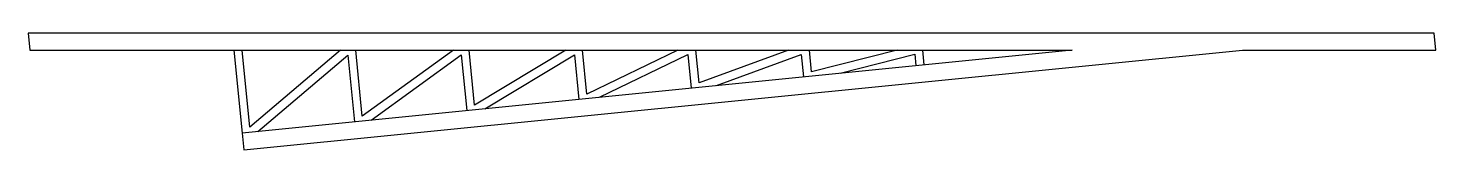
# Model space of a CAD drawing. Header units: millimetres. Extents: x -7563 to -7189, y 2 to 33.
import ezdxf

# ---------------------------------------------------------------- set-up
doc = ezdxf.new("R2010")
doc.units = ezdxf.units.MM
doc.header["$MEASUREMENT"] = 0
doc.layers.add('CORTE', color=1, linetype='Continuous')

msp = doc.modelspace()

# ---------------------------------------------------------------- linework, layer by layer
at = {"layer": 'CORTE'}
for p, q in [((-7508.55, 28.94), (-7506.34, 6.87)), ((-7325, 25), (-7325.39, 28.94))]:
    msp.add_line(p, q, dxfattribs=at)
msp.add_lwpolyline([(-7562.75, 28.94), (-7285.67, 28.94), (-7506.34, 6.87), (-7505.9, 2.39), (-7240.44, 28.94), (-7189.04, 28.94), (-7189.49, 33.44), (-7563.2, 33.44)], close=True, dxfattribs=at)
for points in [[(-7480.14, 28.94), (-7504.24, 8.45), (-7506.29, 28.94)], [(-7502.14, 7.29), (-7478.27, 27.58), (-7476.49, 9.85)], [(-7450.17, 28.94), (-7474.38, 11.37), (-7476.14, 28.94)], [(-7472.03, 10.3), (-7448.12, 27.64), (-7446.64, 12.84)], [(-7420.28, 28.94), (-7444.53, 14.3), (-7445.99, 28.94)], [(-7441.79, 13.32), (-7417.98, 27.7), (-7416.79, 15.82)], [(-7390.53, 28.94), (-7414.67, 17.24), (-7415.84, 28.94)], [(-7411.3, 16.37), (-7387.83, 27.74), (-7386.94, 18.81)], [(-7361.06, 28.94), (-7384.82, 20.19), (-7385.69, 28.94)], [(-7380.23, 19.48), (-7357.69, 27.78), (-7357.09, 21.79)], [(-7332.22, 28.94), (-7354.96, 23.15), (-7355.54, 28.94)], [(-7347.33, 22.77), (-7327.54, 27.8), (-7327.24, 24.78)]]:
    msp.add_lwpolyline(points, dxfattribs=at)

doc.saveas('drawing.dxf')
